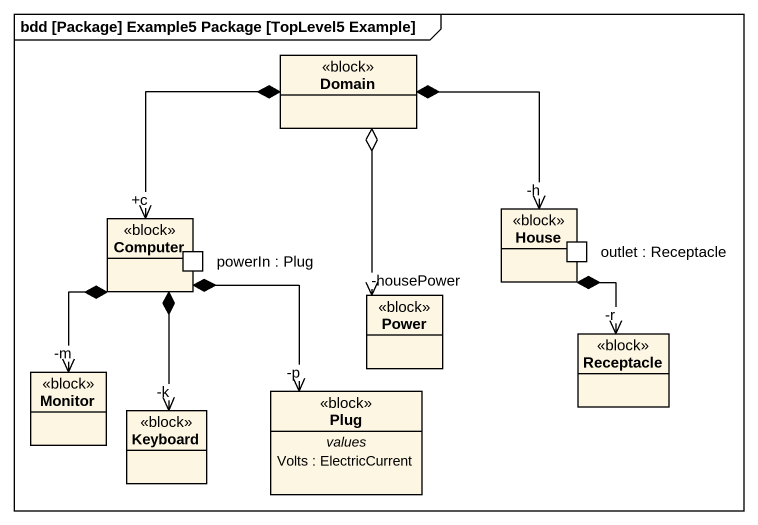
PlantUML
@startuml
mainframe bdd [Package] Example5 Package [TopLevel5 Example]
allowmixing
hide circle
hide empty members
class Domain <<block>>
rectangle Computer <<block>> {
  port "powerIn : Plug" as powerIn_Plug
}
rectangle House <<block>> {
  port "outlet : Receptacle" as outlet_Receptacle
}
class Power <<block>>
class Monitor <<block>>
class Receptacle <<block>>
class Keyboard <<block>>
class Plug <<block>> {
  -- values --
  Volts : ElectricCurrent
}
Domain *--> "+c" Computer
Domain *--> "-h" House
Domain o--> "-housePower" Power
Computer *--> "-m" Monitor
Computer *--> "-k" Keyboard
Computer *--> "-p" Plug
House *--> "-r" Receptacle
@enduml
